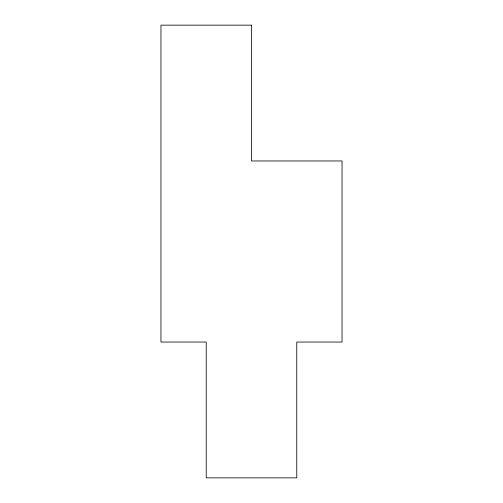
<?xml version="1.0" encoding="UTF-8"?>
<svg xmlns="http://www.w3.org/2000/svg" width="503" height="503" viewBox="0 0 503 503"><rect width="100%" height="100%" fill="white"/><g stroke="black" fill="none" stroke-linecap="round" stroke-linejoin="round"><path stroke-width="0.75" d="M251.5 25.15L160.96 25.15L160.96 342.04L206.23 342.04L206.23 477.85L296.77 477.85L296.77 342.04L342.04 342.04L342.04 160.96L251.5 160.96L251.5 25.15"/></g></svg>
